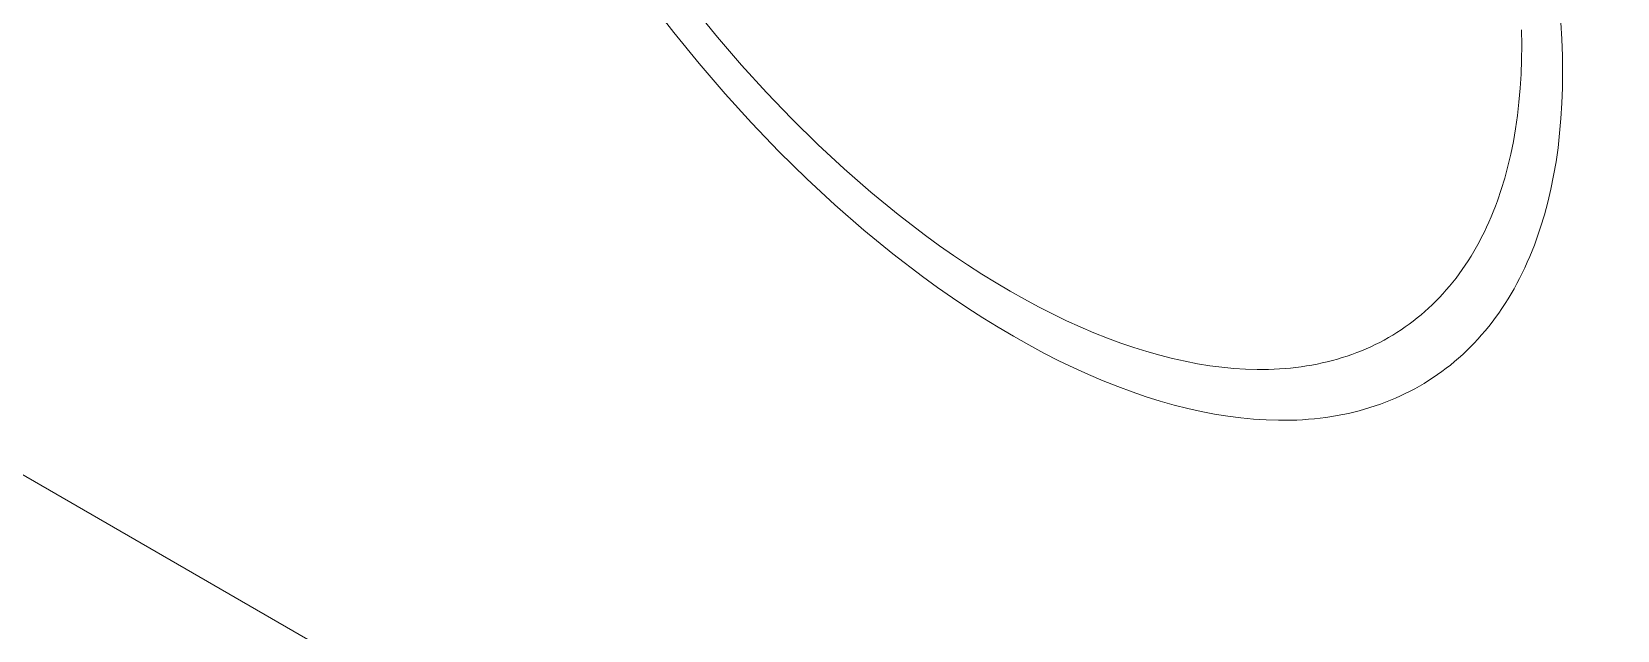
# Model space of a CAD drawing. Header units: millimetres. Extents: x -208 to 4974, y -28 to 3137.
# Drawn here: x 3574.44 to 3607.55, y 1636.41 to 1648.91 of the extents above; entities that cross this region are included whole.
import ezdxf

# ---------------------------------------------------------------- set-up
doc = ezdxf.new("R2010")
doc.units = ezdxf.units.MM
doc.layers.add('ZANO_R', color=7, linetype='Continuous', lineweight=0)

msp = doc.modelspace()

# ---------------------------------------------------------------- linework, layer by layer
at = {"layer": 'ZANO_R'}
for p, q in [((4493.74, 1108.789), (3452.831, 1709.758)), ((3587.335, 1649.553), (3587.848, 1648.889)), ((3588.761, 1648.792), (3588.269, 1649.395)), ((3606.389, 1648.747), (3606.368, 1649.098)), ((3587.848, 1648.889), (3588.377, 1648.242)), ((3589.266, 1648.205), (3588.761, 1648.792)), ((3605.548, 1648.942), (3605.553, 1648.628)), ((3606.402, 1648.402), (3606.389, 1648.747)), ((3605.553, 1648.628), (3605.55, 1648.32)), ((3606.407, 1648.065), (3606.402, 1648.402)), ((3588.377, 1648.242), (3588.919, 1647.612)), ((3589.784, 1647.635), (3589.266, 1648.205)), ((3605.55, 1648.32), (3605.539, 1648.019)), ((3606.404, 1647.735), (3606.407, 1648.065)), ((3605.521, 1647.724), (3605.496, 1647.436)), ((3605.539, 1648.019), (3605.521, 1647.724)), ((3606.392, 1647.411), (3606.404, 1647.735)), ((3588.919, 1647.612), (3589.475, 1647)), ((3590.313, 1647.084), (3589.784, 1647.635)), ((3605.496, 1647.436), (3605.464, 1647.155)), ((3606.373, 1647.095), (3606.392, 1647.411)), ((3590.854, 1646.553), (3590.313, 1647.084)), ((3605.464, 1647.155), (3605.425, 1646.88)), ((3606.346, 1646.786), (3606.373, 1647.095)), ((3589.475, 1647), (3590.044, 1646.408)), ((3605.425, 1646.88), (3605.379, 1646.612)), ((3606.312, 1646.483), (3606.346, 1646.786)), ((3590.044, 1646.408), (3590.624, 1645.837)), ((3591.404, 1646.042), (3590.854, 1646.553)), ((3605.379, 1646.612), (3605.326, 1646.351)), ((3606.27, 1646.188), (3606.312, 1646.483)), ((3605.266, 1646.096), (3605.2, 1645.849)), ((3605.326, 1646.351), (3605.266, 1646.096)), ((3606.22, 1645.901), (3606.27, 1646.188)), ((3590.624, 1645.837), (3591.215, 1645.289)), ((3591.964, 1645.553), (3591.404, 1646.042)), ((3605.2, 1645.849), (3605.126, 1645.608)), ((3606.163, 1645.62), (3606.22, 1645.901)), ((3592.532, 1645.088), (3591.964, 1645.553)), ((3605.126, 1645.608), (3605.047, 1645.375)), ((3606.099, 1645.347), (3606.163, 1645.62)), ((3591.215, 1645.289), (3591.816, 1644.764)), ((3593.108, 1644.648), (3592.532, 1645.088)), ((3604.96, 1645.148), (3604.915, 1645.038)), ((3605.004, 1645.261), (3604.96, 1645.148)), ((3605.047, 1645.375), (3605.004, 1645.261)), ((3605.949, 1644.823), (3606.028, 1645.081)), ((3606.028, 1645.081), (3606.099, 1645.347)), ((3591.816, 1644.764), (3592.426, 1644.265)), ((3604.819, 1644.822), (3604.769, 1644.716)), ((3604.868, 1644.929), (3604.819, 1644.822)), ((3604.915, 1645.038), (3604.868, 1644.929)), ((3605.863, 1644.572), (3605.949, 1644.823)), ((3593.399, 1644.437), (3593.108, 1644.648)), ((3593.691, 1644.233), (3593.399, 1644.437)), ((3604.609, 1644.411), (3604.553, 1644.313)), ((3604.664, 1644.511), (3604.609, 1644.411)), ((3604.717, 1644.613), (3604.664, 1644.511)), ((3604.769, 1644.716), (3604.717, 1644.613)), ((3605.771, 1644.329), (3605.818, 1644.45)), ((3605.818, 1644.45), (3605.863, 1644.572)), ((3592.426, 1644.265), (3593.045, 1643.792)), ((3593.985, 1644.036), (3593.691, 1644.233)), ((3604.435, 1644.123), (3604.375, 1644.03)), ((3604.495, 1644.217), (3604.435, 1644.123)), ((3604.553, 1644.313), (3604.495, 1644.217)), ((3605.619, 1643.978), (3605.671, 1644.093)), ((3605.671, 1644.093), (3605.722, 1644.21)), ((3605.722, 1644.21), (3605.771, 1644.329)), ((3593.045, 1643.792), (3593.357, 1643.566)), ((3594.281, 1643.846), (3593.985, 1644.036)), ((3594.577, 1643.663), (3594.281, 1643.846)), ((3604.183, 1643.763), (3604.116, 1643.678)), ((3604.248, 1643.85), (3604.183, 1643.763)), ((3604.312, 1643.939), (3604.248, 1643.85)), ((3604.375, 1644.03), (3604.312, 1643.939)), ((3605.452, 1643.645), (3605.51, 1643.754)), ((3605.51, 1643.754), (3605.565, 1643.865)), ((3605.565, 1643.865), (3605.619, 1643.978)), ((3593.357, 1643.566), (3593.671, 1643.347)), ((3594.875, 1643.487), (3594.577, 1643.663)), ((3595.172, 1643.319), (3594.875, 1643.487)), ((3603.908, 1643.434), (3603.835, 1643.356)), ((3603.979, 1643.513), (3603.908, 1643.434)), ((3604.048, 1643.595), (3603.979, 1643.513)), ((3604.116, 1643.678), (3604.048, 1643.595)), ((3605.271, 1643.329), (3605.333, 1643.433)), ((3605.333, 1643.433), (3605.394, 1643.538)), ((3605.394, 1643.538), (3605.452, 1643.645)), ((3593.671, 1643.347), (3593.986, 1643.135)), ((3593.986, 1643.135), (3594.304, 1642.931)), ((3595.467, 1643.161), (3595.172, 1643.319)), ((3595.76, 1643.012), (3595.467, 1643.161)), ((3603.61, 1643.134), (3603.532, 1643.064)), ((3603.686, 1643.206), (3603.61, 1643.134)), ((3603.762, 1643.28), (3603.686, 1643.206)), ((3603.835, 1643.356), (3603.762, 1643.28)), ((3605.075, 1643.031), (3605.142, 1643.128)), ((3605.142, 1643.128), (3605.207, 1643.228)), ((3605.207, 1643.228), (3605.271, 1643.329)), ((3594.304, 1642.931), (3594.622, 1642.734)), ((3596.049, 1642.872), (3595.76, 1643.012)), ((3596.337, 1642.741), (3596.049, 1642.872)), ((3603.207, 1642.802), (3603.122, 1642.742)), ((3603.29, 1642.865), (3603.207, 1642.802)), ((3603.372, 1642.929), (3603.29, 1642.865)), ((3603.453, 1642.995), (3603.372, 1642.929)), ((3603.532, 1643.064), (3603.453, 1642.995)), ((3604.865, 1642.751), (3604.936, 1642.842)), ((3604.936, 1642.842), (3605.006, 1642.936)), ((3605.006, 1642.936), (3605.075, 1643.031)), ((3594.622, 1642.734), (3594.942, 1642.545)), ((3594.942, 1642.545), (3595.261, 1642.365)), ((3596.621, 1642.62), (3596.337, 1642.741)), ((3596.902, 1642.508), (3596.621, 1642.62)), ((3597.181, 1642.404), (3596.902, 1642.508)), ((3602.68, 1642.468), (3602.588, 1642.419)), ((3602.771, 1642.519), (3602.68, 1642.468)), ((3602.861, 1642.572), (3602.771, 1642.519)), ((3602.949, 1642.626), (3602.861, 1642.572)), ((3603.036, 1642.683), (3602.949, 1642.626)), ((3603.122, 1642.742), (3603.036, 1642.683)), ((3604.563, 1642.405), (3604.641, 1642.488)), ((3604.641, 1642.488), (3604.717, 1642.574)), ((3604.717, 1642.574), (3604.791, 1642.661)), ((3604.791, 1642.661), (3604.865, 1642.751)), ((3595.261, 1642.365), (3595.578, 1642.195)), ((3595.578, 1642.195), (3595.892, 1642.035)), ((3597.457, 1642.31), (3597.181, 1642.404)), ((3597.729, 1642.225), (3597.457, 1642.31)), ((3597.998, 1642.149), (3597.729, 1642.225)), ((3598.264, 1642.081), (3597.998, 1642.149)), ((3601.807, 1642.1), (3601.704, 1642.069)), ((3601.909, 1642.133), (3601.807, 1642.1)), ((3602.009, 1642.168), (3601.909, 1642.133)), ((3602.109, 1642.205), (3602.009, 1642.168)), ((3602.207, 1642.244), (3602.109, 1642.205)), ((3602.304, 1642.284), (3602.207, 1642.244)), ((3602.4, 1642.327), (3602.304, 1642.284)), ((3602.495, 1642.372), (3602.4, 1642.327)), ((3602.588, 1642.419), (3602.495, 1642.372)), ((3604.152, 1642.018), (3604.237, 1642.091)), ((3604.237, 1642.091), (3604.321, 1642.166)), ((3604.321, 1642.166), (3604.403, 1642.244)), ((3604.403, 1642.244), (3604.484, 1642.323)), ((3604.484, 1642.323), (3604.563, 1642.405)), ((3595.892, 1642.035), (3596.203, 1641.885)), ((3596.203, 1641.885), (3596.511, 1641.745)), ((3598.527, 1642.023), (3598.264, 1642.081)), ((3598.786, 1641.973), (3598.527, 1642.023)), ((3599.042, 1641.931), (3598.786, 1641.973)), ((3599.294, 1641.899), (3599.042, 1641.931)), ((3599.543, 1641.875), (3599.294, 1641.899)), ((3599.788, 1641.86), (3599.543, 1641.875)), ((3600.029, 1641.853), (3599.788, 1641.86)), ((3600.147, 1641.853), (3600.029, 1641.853)), ((3600.265, 1641.855), (3600.147, 1641.853)), ((3600.382, 1641.859), (3600.265, 1641.855)), ((3600.498, 1641.865), (3600.382, 1641.859)), ((3600.613, 1641.873), (3600.498, 1641.865)), ((3600.727, 1641.883), (3600.613, 1641.873)), ((3600.84, 1641.896), (3600.727, 1641.883)), ((3600.952, 1641.91), (3600.84, 1641.896)), ((3601.063, 1641.927), (3600.952, 1641.91)), ((3601.172, 1641.945), (3601.063, 1641.927)), ((3601.281, 1641.966), (3601.172, 1641.945)), ((3601.388, 1641.989), (3601.281, 1641.966)), ((3601.495, 1642.013), (3601.388, 1641.989)), ((3601.6, 1642.04), (3601.495, 1642.013)), ((3601.704, 1642.069), (3601.6, 1642.04)), ((3603.797, 1641.745), (3603.888, 1641.81)), ((3603.888, 1641.81), (3603.977, 1641.877)), ((3603.977, 1641.877), (3604.065, 1641.946)), ((3604.065, 1641.946), (3604.152, 1642.018)), ((3596.511, 1641.745), (3596.816, 1641.615)), ((3596.816, 1641.615), (3597.119, 1641.494)), ((3597.119, 1641.494), (3597.418, 1641.383)), ((3603.224, 1641.399), (3603.323, 1641.451)), ((3603.323, 1641.451), (3603.42, 1641.506)), ((3603.42, 1641.506), (3603.517, 1641.563)), ((3603.517, 1641.563), (3603.611, 1641.621)), ((3603.611, 1641.621), (3603.705, 1641.682)), ((3603.705, 1641.682), (3603.797, 1641.745)), ((3597.418, 1641.383), (3597.714, 1641.282)), ((3597.714, 1641.282), (3598.006, 1641.19)), ((3598.006, 1641.19), (3598.296, 1641.108)), ((3598.296, 1641.108), (3598.581, 1641.036)), ((3602.494, 1641.091), (3602.602, 1641.129)), ((3602.602, 1641.129), (3602.709, 1641.169)), ((3602.709, 1641.169), (3602.814, 1641.21)), ((3602.814, 1641.21), (3602.919, 1641.254)), ((3602.919, 1641.254), (3603.022, 1641.3)), ((3603.022, 1641.3), (3603.123, 1641.349)), ((3603.123, 1641.349), (3603.224, 1641.399)), ((3598.581, 1641.036), (3598.863, 1640.973)), ((3598.863, 1640.973), (3599.142, 1640.919)), ((3599.142, 1640.919), (3599.416, 1640.875)), ((3599.416, 1640.875), (3599.687, 1640.84)), ((3599.687, 1640.84), (3599.954, 1640.815)), ((3599.954, 1640.815), (3600.217, 1640.798)), ((3600.217, 1640.798), (3600.475, 1640.791)), ((3600.475, 1640.791), (3600.603, 1640.791)), ((3600.603, 1640.791), (3600.73, 1640.793)), ((3600.73, 1640.793), (3600.855, 1640.797)), ((3600.855, 1640.797), (3600.98, 1640.804)), ((3600.98, 1640.804), (3601.103, 1640.813)), ((3601.103, 1640.813), (3601.226, 1640.824)), ((3601.226, 1640.824), (3601.347, 1640.837)), ((3601.347, 1640.837), (3601.467, 1640.852)), ((3601.467, 1640.852), (3601.586, 1640.87)), ((3601.586, 1640.87), (3601.703, 1640.89)), ((3601.703, 1640.89), (3601.82, 1640.912)), ((3601.82, 1640.912), (3601.935, 1640.937)), ((3601.935, 1640.937), (3602.049, 1640.963)), ((3602.049, 1640.963), (3602.162, 1640.992)), ((3602.162, 1640.992), (3602.274, 1641.023)), ((3602.274, 1641.023), (3602.385, 1641.056)), ((3602.385, 1641.056), (3602.494, 1641.091))]:
    msp.add_line(p, q, dxfattribs=at)

doc.saveas('drawing.dxf')
